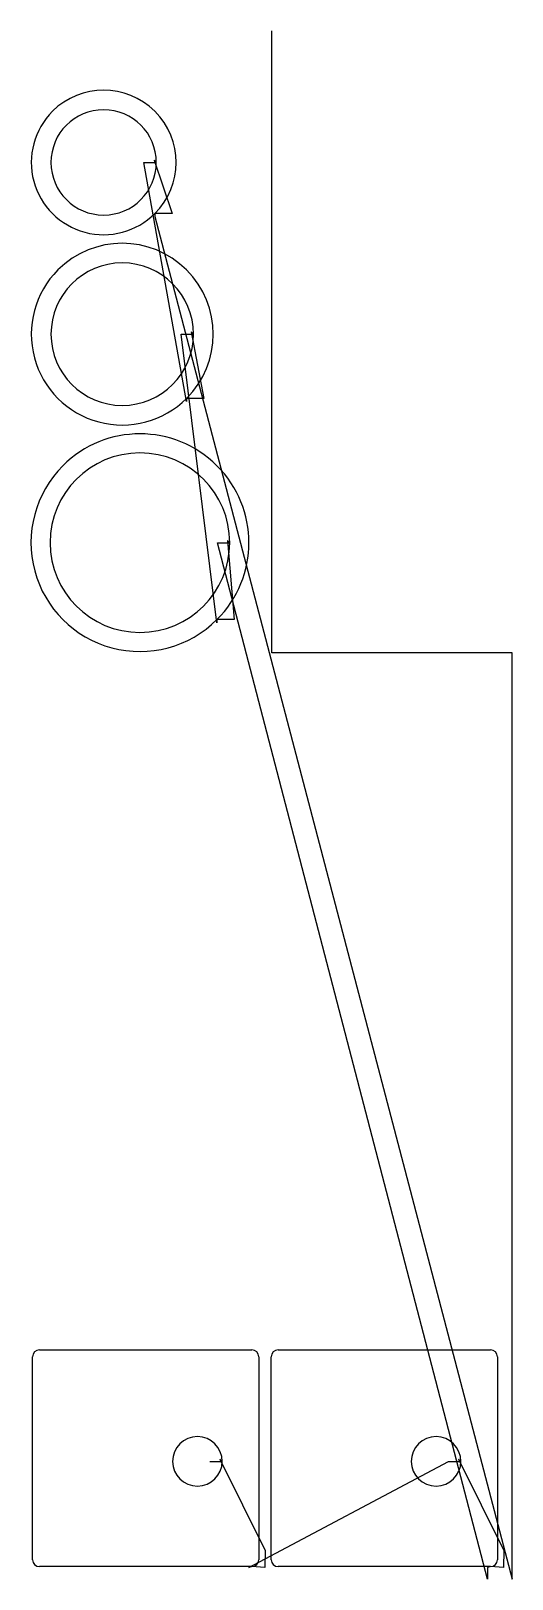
# Model space of a CAD drawing. Header units: metres. Extents: x 18 to 794, y 0 to 2500.
import ezdxf

# ---------------------------------------------------------------- set-up
doc = ezdxf.new("R2010")
doc.units = ezdxf.units.M

msp = doc.modelspace()

# ---------------------------------------------------------------- linework, layer by layer
at = {"layer": 'TOOL_0'}
for p, q in [((405.908, 2499.001), (405.908, 2500.001)), ((405.908, 1495.608), (405.908, 2499.001)), ((268.517, 1901.58), (199.749, 2287.716)), ((199.749, 2287.716), (219.749, 2287.716)), ((219.749, 2287.716), (216.213, 2291.252)), ((216.213, 2291.252), (245.304, 2205.161)), ((245.304, 2205.161), (217.304, 2205.161)), ((217.304, 2205.161), (217.304, 2200.161)), ((217.304, 2200.161), (793.641, 0.001)), ((317.533, 1544.369), (259.749, 2010.348)), ((259.749, 2010.348), (279.749, 2010.348)), ((279.749, 2010.348), (276.213, 2013.884)), ((276.213, 2013.884), (296.517, 1906.58)), ((296.517, 1906.58), (268.517, 1906.58)), ((268.517, 1906.58), (268.517, 1901.58)), ((338.259, 1673.642), (334.723, 1677.178)), ((334.723, 1677.178), (345.533, 1549.369)), ((753.987, 0), (318.259, 1673.642)), ((318.259, 1673.642), (338.259, 1673.642)), ((345.533, 1549.369), (317.533, 1549.369)), ((317.533, 1549.369), (317.533, 1544.369)), ((793.641, 1495.608), (405.908, 1495.608)), ((793.641, 1.001), (793.641, 1495.608)), ((20, 31.001), (20, 359.001)), ((31, 370.001), (374, 370.001)), ((385, 359.001), (385, 31.001)), ((405.099, 31.001), (405.099, 359.001)), ((416.099, 370.001), (759.099, 370.001)), ((770.099, 359.001), (770.099, 31.001)), ((306, 190.001), (326, 190.001)), ((326, 190.001), (322.464, 193.537)), ((322.464, 193.537), (395.347, 45.97)), ((368.888, 18.631), (691.099, 190.001)), ((691.099, 190.001), (711.099, 190.001)), ((711.099, 190.001), (707.563, 193.537)), ((707.563, 193.537), (780.445, 45.97)), ((395.347, 45.97), (394.849, 18.731)), ((780.445, 45.97), (779.948, 18.731)), ((374, 20.001), (31, 20.001)), ((374, 20.001), (368.888, 18.631)), ((394.849, 18.731), (374, 20.001)), ((759.099, 20.001), (416.099, 20.001)), ((759.099, 20.001), (753.987, 18.631)), ((753.987, 18.631), (753.987, 0)), ((779.948, 18.731), (759.099, 20.001)), ((793.641, 0.001), (793.641, 1.001)), ((793.641, 1.001), (793.641, 0.001)), ((793.641, 0.001), (793.641, 1.001))]:
    msp.add_line(p, q, dxfattribs=at)
for centre, radius, start, end in [((134.749, 2287.716), 116.75, 315, 134.999653), ((134.749, 2287.716), 116.75, 134.999653, 315), ((134.749, 2287.716), 85, 0, 180), ((134.749, 2287.716), 85, 180, 0), ((164.749, 2010.348), 146.749, 315, 134.999724), ((164.749, 2010.348), 115, 0, 180), ((164.749, 2010.348), 146.75, 134.999724, 315), ((164.749, 2010.348), 115, 180, 0), ((193.259, 1673.643), 175.75, 315, 134.999539), ((193.259, 1673.642), 145, 0, 180), ((193.259, 1673.643), 175.75, 134.999539, 315), ((193.259, 1673.642), 145, 180, 0), ((31, 359.001), 11, 90, 180), ((374, 359.001), 11, 0, 90), ((416.099, 359.001), 11, 90, 180), ((759.099, 359.001), 11, 0, 90), ((286, 190.001), 40, 0, 180), ((671.099, 190.001), 40, 0, 180), ((286, 190.001), 40, 180, 0), ((671.099, 190.001), 40, 180, 0), ((31, 31.001), 11, 180, 270), ((374, 31.001), 11, 270, 0), ((416.099, 31.001), 11, 180, 270), ((759.099, 31.001), 11, 270, 0)]:
    msp.add_arc(centre, radius, start, end, dxfattribs=at)

doc.saveas('drawing.dxf')
